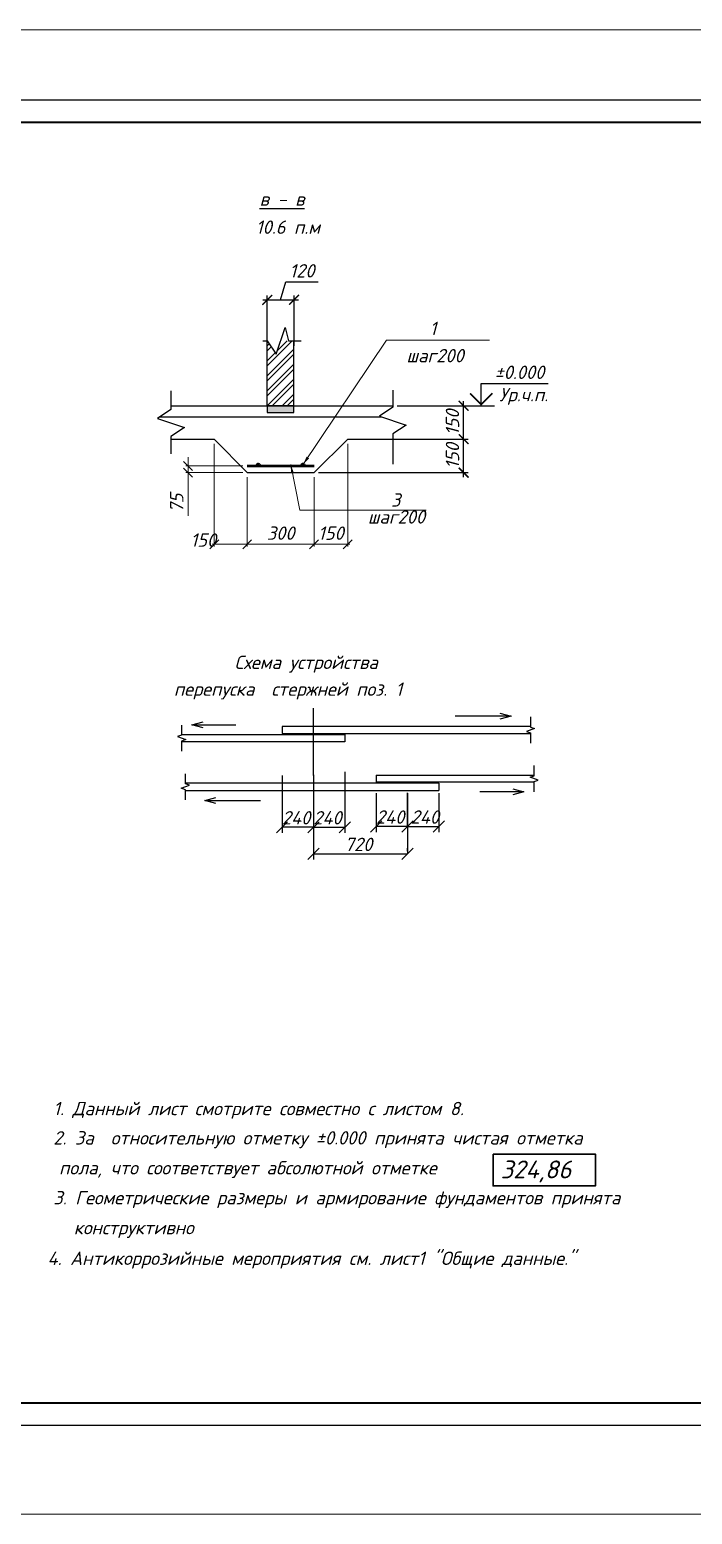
# Model space of a CAD drawing. Extents: x 108150 to 142535, y -18867 to -9422.
# Drawn here: x 135524 to 135672.6, y -16868.3 to -16535.5 of the extents above; entities that cross this region are included whole.
import ezdxf
from ezdxf.enums import TextEntityAlignment as Align

# ---------------------------------------------------------------- set-up
doc = ezdxf.new("R2010")
doc.units = 0
doc.header["$MEASUREMENT"] = 0
doc.header["$PDMODE"] = 32
doc.header["$PDSIZE"] = 0.6
doc.layers.add('Текст', color=2, linetype='Continuous', lineweight=15)
doc.styles.add('ГОСТ', font='isocpeur.ttf', dxfattribs={"oblique": 15, "height": 2.5})
doc.styles.add('ГОСТ -3', font='isocpeui.ttf', dxfattribs={"height": 3})
doc.styles.add('ГОСТ2.5', font='isocpeur.ttf', dxfattribs={"oblique": 15, "height": 2.5})
doc.styles.add('ГОСТ3', font='isocpeur.ttf', dxfattribs={"oblique": 15, "height": 3})
doc.dimstyles.new('20', dxfattribs={"dimtxt": 3.5, "dimasz": 2.2, "dimexe": 1, "dimexo": 1, "dimgap": 1, "dimtad": 1, "dimdec": 0, "dimlfac": 20, "dimtxsty": 'ГОСТ', "dimblk": 'ARCHTICK', "dimcen": 3, "dimdle": 1, "dimclrd": 256, "dimclre": 256, "dimclrt": 2, "dimadec": 0, "dimazin": 0, "dimtfac": 1, "dimtdec": 0, "dimtmove": 1, "dimatfit": 3, "dimfxl": 3, "dimlwd": -1, "dimlwe": -1, "dimarcsym": 0})
doc.dimstyles.new('FМ-10-3', dxfattribs={"dimtxt": 3, "dimasz": 2, "dimexe": 0.5, "dimexo": 1, "dimgap": 1, "dimtad": 1, "dimdec": 0, "dimlfac": 10, "dimdsep": 46, "dimtxsty": 'ГОСТ3', "dimblk": 'OBLIQUE', "dimcen": 2.5, "dimdle": 0.5, "dimclrd": 7, "dimclre": 7, "dimadec": 0, "dimazin": 0, "dimtfac": 1, "dimtdec": 0, "dimtmove": 0, "dimatfit": 3, "dimfxl": 1, "dimlwd": 15, "dimlwe": 15, "dimarcsym": 0})
doc.dimstyles.new('FМ20-3', dxfattribs={"dimtxt": 3, "dimasz": 2, "dimexe": 0.5, "dimexo": 1, "dimgap": 1, "dimtad": 1, "dimdec": 0, "dimlfac": 20, "dimdsep": 46, "dimtxsty": 'ГОСТ3', "dimblk": 'OBLIQUE', "dimcen": 5, "dimdle": 0.5, "dimclrd": 7, "dimclre": 7, "dimclrt": 7, "dimadec": 0, "dimazin": 0, "dimtfac": 1, "dimtdec": 0, "dimtmove": 0, "dimatfit": 3, "dimfxl": 1, "dimlwd": 15, "dimlwe": 15, "dimarcsym": 0})

# ---------------------------------------------------------------- blocks, each defined once
blk = doc.blocks.new('_Oblique')
at = {"color": 0, "linetype": 'ByBlock', "lineweight": -2}
blk.add_line((-0.5, -0.5), (0.5, 0.5), dxfattribs=at)
blk = doc.blocks.new('*D2853')
at = {"color": 7, "lineweight": 15, "transparency": 16777216}
for p, q in [((135571.81, -16633.33), (135559.04, -16633.33)), ((135559.54, -16633.33), (135559.54, -16631.33)), ((135559.54, -16633.33), (135559.54, -16634.83)), ((135571.81, -16634.83), (135559.04, -16634.83)), ((135559.54, -16634.83), (135559.54, -16644.5))]:
    blk.add_line(p, q, dxfattribs=at)
at = {"layer": 'Defpoints', "color": 0, "lineweight": 0, "transparency": 16777216}
for p in [(135572.81, -16633.33), (135559.54, -16634.83), (135572.81, -16634.83)]:
    blk.add_point(p, dxfattribs=at)
at = {"color": 7, "lineweight": 15, "transparency": 16777216, "xscale": 2, "yscale": 2, "zscale": 2}
for p, rotation in [((135559.54, -16633.33), 270), ((135559.54, -16634.83), 90)]:
    blk.add_blockref('_Oblique', p, dxfattribs=dict(at, rotation=rotation))
at = {"color": 0, "lineweight": 25, "transparency": 16777216, "insert": (135557.02, -16641.67), "char_height": 3, "attachment_point": 5, "rotation": 90, "style": 'ГОСТ -3'}
blk.add_mtext('75', dxfattribs=at)
blk = doc.blocks.new('_ArchTick')
at = {"color": 0, "linetype": 'ByBlock', "const_width": 0.15}
blk.add_lwpolyline([(-0.5, -0.5), (0.5, 0.5)], dxfattribs=at)
blk = doc.blocks.new('*D2949')
at = {"transparency": 16777216}
for p, q in [((135596.36, -16627.33), (135622.35, -16627.33)), ((135621.35, -16635.83), (135621.35, -16626.33)), ((135588.81, -16634.83), (135622.35, -16634.83))]:
    blk.add_line(p, q, dxfattribs=at)
at = {"layer": 'Defpoints', "color": 0, "lineweight": 0, "transparency": 16777216}
for p in [(135595.36, -16627.33), (135621.35, -16627.33), (135587.81, -16634.83)]:
    blk.add_point(p, dxfattribs=at)
at = {"transparency": 16777216, "xscale": 2.2, "yscale": 2.2, "zscale": 2.2}
for p, rotation in [((135621.35, -16627.33), 90), ((135621.35, -16634.83), 270)]:
    blk.add_blockref('_ArchTick', p, dxfattribs=dict(at, rotation=rotation))
at = {"color": 2, "lineweight": 25, "transparency": 16777216, "insert": (135618.85, -16631.08), "char_height": 3, "attachment_point": 5, "rotation": 90, "style": 'ГОСТ -3'}
blk.add_mtext('150', dxfattribs=at)
blk = doc.blocks.new('*D2950')
at = {"transparency": 16777216}
for p, q in [((135606.45, -16619.83), (135622.35, -16619.83)), ((135621.35, -16628.33), (135621.35, -16618.83)), ((135596.36, -16627.33), (135622.35, -16627.33))]:
    blk.add_line(p, q, dxfattribs=at)
at = {"layer": 'Defpoints', "color": 0, "lineweight": 0, "transparency": 16777216}
for p in [(135605.45, -16619.83), (135621.35, -16619.83), (135595.36, -16627.33)]:
    blk.add_point(p, dxfattribs=at)
at = {"transparency": 16777216, "xscale": 2.2, "yscale": 2.2, "zscale": 2.2}
for p, rotation in [((135621.35, -16619.83), 90), ((135621.35, -16627.33), 270)]:
    blk.add_blockref('_ArchTick', p, dxfattribs=dict(at, rotation=rotation))
at = {"color": 2, "lineweight": 25, "transparency": 16777216, "insert": (135618.85, -16623.58), "char_height": 3, "attachment_point": 5, "rotation": 90, "style": 'ГОСТ -3'}
blk.add_mtext('150', dxfattribs=at)
blk = doc.blocks.new('*D2951')
at = {"color": 7, "lineweight": 15, "transparency": 16777216}
for p, q in [((135565.43, -16628.33), (135565.43, -16651.39)), ((135572.81, -16635.83), (135572.81, -16651.39)), ((135564.93, -16650.89), (135573.31, -16650.89))]:
    blk.add_line(p, q, dxfattribs=at)
at = {"layer": 'Defpoints', "color": 0, "lineweight": 0, "transparency": 16777216}
for p in [(135565.43, -16627.33), (135572.81, -16634.83), (135572.81, -16650.89)]:
    blk.add_point(p, dxfattribs=at)
at = {"color": 7, "lineweight": 15, "transparency": 16777216, "xscale": 2, "yscale": 2, "zscale": 2, "rotation": 180}
blk.add_blockref('_Oblique', (135565.43, -16650.89), dxfattribs=at)
at = {"color": 7, "lineweight": 15, "transparency": 16777216, "xscale": 2, "yscale": 2, "zscale": 2}
blk.add_blockref('_Oblique', (135572.81, -16650.89), dxfattribs=at)
at = {"color": 7, "lineweight": 25, "transparency": 16777216, "insert": (135562.98, -16649.94), "char_height": 3, "attachment_point": 5, "style": 'ГОСТ -3'}
blk.add_mtext('150', dxfattribs=at)
blk = doc.blocks.new('*D2854')
at = {"color": 7, "lineweight": 15, "transparency": 16777216}
for p, q in [((135572.81, -16635.83), (135572.81, -16651.39)), ((135587.81, -16635.83), (135587.81, -16651.39)), ((135572.31, -16650.89), (135588.31, -16650.89))]:
    blk.add_line(p, q, dxfattribs=at)
at = {"layer": 'Defpoints', "color": 0, "lineweight": 0, "transparency": 16777216}
for p in [(135572.81, -16634.83), (135587.81, -16634.83), (135587.81, -16650.89)]:
    blk.add_point(p, dxfattribs=at)
at = {"color": 7, "lineweight": 15, "transparency": 16777216, "xscale": 2, "yscale": 2, "zscale": 2, "rotation": 180}
blk.add_blockref('_Oblique', (135572.81, -16650.89), dxfattribs=at)
at = {"color": 7, "lineweight": 15, "transparency": 16777216, "xscale": 2, "yscale": 2, "zscale": 2}
blk.add_blockref('_Oblique', (135587.81, -16650.89), dxfattribs=at)
at = {"color": 7, "lineweight": 25, "transparency": 16777216, "insert": (135580.31, -16648.39), "char_height": 3, "attachment_point": 5, "style": 'ГОСТ -3'}
blk.add_mtext('300', dxfattribs=at)
blk = doc.blocks.new('*D2952')
at = {"color": 7, "lineweight": 15, "transparency": 16777216}
for p, q in [((135595.36, -16628.33), (135595.36, -16651.39)), ((135587.81, -16635.83), (135587.81, -16651.39)), ((135587.31, -16650.89), (135595.86, -16650.89))]:
    blk.add_line(p, q, dxfattribs=at)
at = {"layer": 'Defpoints', "color": 0, "lineweight": 0, "transparency": 16777216}
for p in [(135595.36, -16627.33), (135587.81, -16634.83), (135595.36, -16650.89)]:
    blk.add_point(p, dxfattribs=at)
at = {"color": 7, "lineweight": 15, "transparency": 16777216, "xscale": 2, "yscale": 2, "zscale": 2, "rotation": 180}
blk.add_blockref('_Oblique', (135587.81, -16650.89), dxfattribs=at)
at = {"color": 7, "lineweight": 15, "transparency": 16777216, "xscale": 2, "yscale": 2, "zscale": 2}
blk.add_blockref('_Oblique', (135595.36, -16650.89), dxfattribs=at)
at = {"color": 7, "lineweight": 25, "transparency": 16777216, "insert": (135591.58, -16648.39), "char_height": 3, "attachment_point": 5, "style": 'ГОСТ -3'}
blk.add_mtext('150', dxfattribs=at)
blk = doc.blocks.new('*D2953')
at = {"transparency": 16777216}
for p, q in [((135580.31, -16596.08), (135581.51, -16592.08)), ((135581.51, -16592.08), (135588.7, -16592.08)), ((135576.31, -16596.08), (135584.31, -16596.08)), ((135577.31, -16606.37), (135577.31, -16595.08)), ((135583.31, -16606.37), (135583.31, -16595.08))]:
    blk.add_line(p, q, dxfattribs=at)
at = {"layer": 'Defpoints', "color": 0, "lineweight": 0, "transparency": 16777216}
for p in [(135583.31, -16596.08), (135577.31, -16607.37), (135583.31, -16607.37)]:
    blk.add_point(p, dxfattribs=at)
at = {"transparency": 16777216, "xscale": 2.2, "yscale": 2.2, "zscale": 2.2, "rotation": 180}
blk.add_blockref('_ArchTick', (135577.31, -16596.08), dxfattribs=at)
at = {"transparency": 16777216, "xscale": 2.2, "yscale": 2.2, "zscale": 2.2}
blk.add_blockref('_ArchTick', (135583.31, -16596.08), dxfattribs=at)
at = {"color": 2, "lineweight": 25, "transparency": 16777216, "insert": (135585.1, -16589.58), "char_height": 3, "attachment_point": 5, "style": 'ГОСТ -3'}
blk.add_mtext('120', dxfattribs=at)
blk = doc.blocks.new('_Open30')
at = {"color": 0, "linetype": 'ByBlock', "lineweight": -2}
for p, q in [((-1, 0.27), (0, 0)), ((0, 0), (-1, -0.27)), ((0, 0), (-1, 0))]:
    blk.add_line(p, q, dxfattribs=at)

msp = doc.modelspace()

# ---------------------------------------------------------------- hatches: boundary and pattern name
at = {"lineweight": 25}
h = msp.add_hatch(dxfattribs=at)
h.set_pattern_fill('ANSI32', scale=0.25, style=0)
h.set_pattern_definition([(45, (140930.5126, -10242.889), (-1.683798, 1.683798), []), (45, (140931.6351, -10242.889), (-1.683798, 1.683798), [])])
h.paths.add_polyline_path([(135583.3069, -16605.2735), (135580.3069, -16605.2735), (135579.3069, -16608.2735), (135577.3069, -16605.2735), (135577.3069, -16619.8299), (135583.3069, -16619.8299)])
h = msp.add_hatch(color=7, dxfattribs=at)
h.set_gradient(color1=(173, 173, 173), color2=(84, 84, 84), one_color=1, tint=0.33)
h.paths.add_polyline_path([(135583.3069, -16621.3299), (135583.3069, -16619.8299), (135577.3069, -16619.8299), (135577.3069, -16621.3299)])

# ---------------------------------------------------------------- linework, layer by layer
at = {"color": 7, "lineweight": 25}
for p, q in [((135577.3069, -16619.8299, -754.4947), (135577.3069, -16605.2735, -754.4947)), ((135583.3069, -16619.8299, -754.4947), (135583.3069, -16605.2735, -754.4947)), ((135555.7224, -16619.8299, -754.4947), (135605.4492, -16619.8299, -754.4947)), ((135608.9492, -16619.8299, -754.4947), (135627.784, -16619.8299, -754.4947)), ((135620.8666, -16619.8299, -754.4947), (135628.2892, -16619.8299, -754.4947)), ((135553.2602, -16622.3299, -754.4947), (135602.9585, -16622.3299, -754.4947)), ((135555.7224, -16627.3299, -754.4947), (135565.4262, -16627.3299, -754.4947)), ((135572.8069, -16634.8299, -754.4947), (135565.4262, -16627.3299, -754.4947)), ((135587.8069, -16634.8299, -754.4947), (135595.3592, -16627.3299, -754.4947)), ((135595.3592, -16627.3299, -754.4947), (135605.4492, -16627.3299, -754.4947)), ((135572.8069, -16634.8299, -754.4947), (135587.8069, -16634.8299, -754.4947)), ((135587.6676, -16714.1242, -754.4947), (135587.6676, -16720.3232, -754.4947)), ((135608.7566, -16714.155, -754.4947), (135608.7566, -16720.2912, -754.4947))]:
    msp.add_line(p, q, dxfattribs=at)
at = {"color": 7, "lineweight": 15}
msp.add_line((135604.0242, -16605.0989, -754.4947), (135627.183, -16605.0989, -754.4947), dxfattribs=at)
at = {"color": 7, "lineweight": 50}
msp.add_line((135572.8069, -16633.3299, -754.4947), (135587.8069, -16633.3299, -754.4947), dxfattribs=at)
at = {"color": 7}
for p, q in [((135587.6629, -16702.7105, -754.4947), (135587.6629, -16687.5942, -754.4947)), ((135558.107, -16693.5267, -754.4947), (135594.6941, -16693.5267, -754.4947)), ((135580.6316, -16691.7156, -754.4947), (135580.6316, -16693.3354, -754.4947)), ((135636.3326, -16691.7156, -754.4947), (135580.6316, -16691.7156, -754.4947)), ((135580.6316, -16693.3354, -754.4947), (135636.3326, -16693.3354, -754.4947)), ((135594.6941, -16693.5267, -754.4947), (135594.6941, -16695.1465, -754.4947)), ((135594.6941, -16695.1465, -754.4947), (135558.107, -16695.1465, -754.4947)), ((135580.6316, -16702.7338, -754.4947), (135580.6316, -16715.5752, -754.4947)), ((135587.6676, -16702.5544, -754.4947), (135587.6676, -16715.5752, -754.4947)), ((135587.6676, -16702.5544, -754.4947), (135587.6676, -16715.5752, -754.4947)), ((135594.6941, -16701.901, -754.4947), (135594.6941, -16715.5752, -754.4947)), ((135601.7254, -16702.6166, -754.4947), (135637.1649, -16702.6166, -754.4947)), ((135601.7254, -16702.6166, -754.4947), (135601.7254, -16704.2364, -754.4947)), ((135615.7879, -16704.4277, -754.4947), (135558.9394, -16704.4277, -754.4947)), ((135558.9394, -16706.0475, -754.4947), (135615.7879, -16706.0475, -754.4947)), ((135637.1649, -16704.2364, -754.4947), (135601.7254, -16704.2364, -754.4947)), ((135601.7254, -16706.6725, -754.4947), (135601.7254, -16715.405, -754.4947)), ((135608.7566, -16714.155, -754.4947), (135608.7566, -16706.5968, -754.4947)), ((135608.7566, -16706.6725, -754.4947), (135608.7566, -16715.405, -754.4947)), ((135608.7566, -16706.6725, -754.4947), (135608.7566, -16715.405, -754.4947)), ((135615.7879, -16704.4277, -754.4947), (135615.7879, -16706.0475, -754.4947)), ((135615.7879, -16706.6725, -754.4947), (135615.7879, -16715.405, -754.4947)), ((135587.6676, -16714.3252, -754.4947), (135580.6316, -16714.3252, -754.4947)), ((135587.6676, -16714.3252, -754.4947), (135594.6941, -16714.3252, -754.4947)), ((135608.7566, -16714.155, -754.4947), (135601.7254, -16714.155, -754.4947)), ((135608.7566, -16714.155, -754.4947), (135615.7879, -16714.155, -754.4947)), ((135587.6676, -16720.21, -754.4947), (135587.6676, -16721.5412, -754.4947)), ((135587.6676, -16720.2912, -754.4947), (135608.7566, -16720.2912, -754.4947)), ((135608.7566, -16719.6662, -754.4947), (135608.7566, -16719.0412, -754.4947))]:
    msp.add_line(p, q, dxfattribs=at)
at = {"color": 7, "linetype": 'Continuous'}
for p, q in [((135636.3326, -16689.6, -754.4947), (135636.3326, -16691.8628, -754.4947)), ((135636.3326, -16689.6, -754.4947), (135636.3326, -16691.8628, -754.4947)), ((135558.107, -16693.6739, -754.4947), (135557.2015, -16694.0035, -754.4947)), ((135558.107, -16691.4111, -754.4947), (135558.107, -16693.6739, -754.4947)), ((135637.2381, -16692.1924, -754.4947), (135635.427, -16692.8516, -754.4947)), ((135637.2381, -16692.1924, -754.4947), (135635.427, -16692.8516, -754.4947)), ((135635.427, -16692.8516, -754.4947), (135636.3326, -16693.1812, -754.4947)), ((135635.427, -16692.8516, -754.4947), (135636.3326, -16693.1812, -754.4947)), ((135636.3326, -16691.8628, -754.4947), (135637.2381, -16692.1924, -754.4947)), ((135636.3326, -16691.8628, -754.4947), (135637.2381, -16692.1924, -754.4947)), ((135636.3326, -16693.1812, -754.4947), (135636.3326, -16695.444, -754.4947)), ((135636.3326, -16693.1812, -754.4947), (135636.3326, -16695.444, -754.4947)), ((135557.2015, -16694.0035, -754.4947), (135559.0126, -16694.6627, -754.4947)), ((135559.0126, -16694.6627, -754.4947), (135558.107, -16694.9923, -754.4947)), ((135558.107, -16694.9923, -754.4947), (135558.107, -16697.2551, -754.4947)), ((135637.1649, -16702.7708, -754.4947), (135637.1649, -16700.508, -754.4947)), ((135637.1649, -16702.7708, -754.4947), (135637.1649, -16700.508, -754.4947)), ((135558.9394, -16704.5819, -754.4947), (135558.9394, -16702.3191, -754.4947)), ((135636.2594, -16703.1004, -754.4947), (135637.1649, -16702.7708, -754.4947)), ((135636.2594, -16703.1004, -754.4947), (135637.1649, -16702.7708, -754.4947)), ((135638.0705, -16703.7596, -754.4947), (135636.2594, -16703.1004, -754.4947)), ((135638.0705, -16703.7596, -754.4947), (135636.2594, -16703.1004, -754.4947)), ((135637.1649, -16704.0892, -754.4947), (135638.0705, -16703.7596, -754.4947)), ((135637.1649, -16704.0892, -754.4947), (135638.0705, -16703.7596, -754.4947)), ((135558.0338, -16705.5707, -754.4947), (135559.8449, -16704.9115, -754.4947)), ((135558.9394, -16705.9002, -754.4947), (135558.0338, -16705.5707, -754.4947)), ((135559.8449, -16704.9115, -754.4947), (135558.9394, -16704.5819, -754.4947)), ((135558.9394, -16708.1631, -754.4947), (135558.9394, -16705.9002, -754.4947)), ((135637.1649, -16706.352, -754.4947), (135637.1649, -16704.0892, -754.4947)), ((135637.1649, -16706.352, -754.4947), (135637.1649, -16704.0892, -754.4947))]:
    msp.add_line(p, q, dxfattribs=at)
at = {"color": 1, "linetype": 'Continuous', "lineweight": 0}
msp.add_lwpolyline([(135221.1868, -16535.5269), (135882.013, -16535.5269), (135882.013, -16868.3403), (135221.1868, -16868.3403)], close=True, dxfattribs=at)
at = {"color": 0, "lineweight": -3, "elevation": -754.4947}
msp.add_lwpolyline([(135236.3475, -16848.334), (135866.3475, -16848.334), (135866.3475, -16551.334), (135236.3475, -16551.334)], close=True, dxfattribs=at)
at = {"color": 7, "lineweight": 40, "elevation": -754.4947}
msp.add_lwpolyline([(135256.3475, -16843.334), (135861.3475, -16843.334), (135861.3475, -16556.334), (135256.3475, -16556.334)], close=True, dxfattribs=at)
at = {"color": 7, "lineweight": 25}
for points in [[(135576.3069, -16605.2735), (135577.3069, -16605.2735), (135579.3069, -16608.2735), (135581.3069, -16602.2735), (135582.0541, -16605.2735), (135584.9388, -16605.2735)], [(135555.7224, -16616.4691), (135555.7224, -16620.6885), (135552.7224, -16622.6885), (135558.7224, -16624.6885), (135555.7224, -16626.6885), (135555.7224, -16630.5756)], [(135605.4492, -16616.3099), (135605.4492, -16620.1601), (135602.4492, -16622.1601), (135608.4492, -16624.1601), (135605.4492, -16626.1601), (135605.4492, -16632.9153)]]:
    msp.add_lwpolyline(points, dxfattribs=at)
at = {"color": 7, "lineweight": 25, "const_width": 0.4, "elevation": -754.4947}
msp.add_lwpolyline([(135622.7892, -16617.0471), (135625.2892, -16619.5471), (135627.7892, -16617.0471)], dxfattribs=at)
at = {"color": 7, "lineweight": 25, "elevation": -754.4947}
msp.add_lwpolyline([(135625.2892, -16619.8299), (135625.2892, -16614.8299), (135640.3006, -16614.8299)], dxfattribs=at)
msp.add_lwpolyline([(135577.3069, -16621.3299), (135583.3069, -16621.3299), (135583.3069, -16619.8299), (135577.3069, -16619.8299)], close=True, dxfattribs=at)
at = {"color": 7, "elevation": -754.4947}
for points in [[(135629.4936, -16689.4303), (135619.4802, -16689.4303)], [(135562.9206, -16691.3803), (135570.2936, -16691.3803)], [(135632.3514, -16706.3827), (135624.9783, -16706.3827)], [(135565.7783, -16708.3327), (135575.7918, -16708.3327)]]:
    msp.add_lwpolyline(points, dxfattribs=at)
at = {"color": 7, "lineweight": 30, "ltscale": 0.1, "elevation": -754.4947}
msp.add_lwpolyline([(135627.971, -16787.5719), (135650.9166, -16787.5719), (135650.9166, -16794.739), (135627.971, -16794.739)], close=True, dxfattribs=at)
at = {"color": 7, "lineweight": 50}
for centre in [(135575.3069, -16633.0736, -754.4947), (135585.3069, -16633.0736, -754.4947)]:
    msp.add_circle(centre, 0.25, dxfattribs=at)

# ---------------------------------------------------------------- block references
at = {"color": 7, "xscale": 2.5, "yscale": 2.5, "zscale": 2.5}
for name, p in [('_Open30', (135631.9936, -16689.4303, -754.4947)), ('_Open30', (135634.8514, -16706.3827, -754.4947)), ('_Oblique', (135587.6676, -16714.3252, -754.4947)), ('_Oblique', (135594.6941, -16714.3252, -754.4947)), ('_Oblique', (135608.7566, -16714.155, -754.4947)), ('_Oblique', (135615.7879, -16714.155, -754.4947)), ('_Oblique', (135608.7566, -16720.2912, -754.4947))]:
    msp.add_blockref(name, p, dxfattribs=at)
at = {"color": 7, "xscale": 2.5, "yscale": 2.5, "zscale": 2.5, "rotation": 180}
for name, p in [('_Open30', (135560.4206, -16691.3803, -754.4947)), ('_Open30', (135563.2783, -16708.3327, -754.4947)), ('_Oblique', (135580.6316, -16714.3252, -754.4947)), ('_Oblique', (135587.6676, -16714.3252, -754.4947)), ('_Oblique', (135601.7254, -16714.155, -754.4947)), ('_Oblique', (135608.7566, -16714.155, -754.4947)), ('_Oblique', (135587.6676, -16720.2912, -754.4947))]:
    msp.add_blockref(name, p, dxfattribs=at)

# ---------------------------------------------------------------- texts
at = {"color": 7, "lineweight": 25, "style": 'ГОСТ -3'}
msp.add_text('%%Uв - в', height=3, dxfattribs=at).set_placement((135580.6253, -16575.0056, -754.4947), align=Align.CENTER)
for s, p in [('10.6 п.м', (135574.7641, -16581.2979, -754.4947)), ('%%P0.000', (135628.2892, -16613.8299, -754.4947)), ('Схема устройства', (135569.9741, -16678.8436, -754.4947)), ('перепуска  стержней поз. 1', (135556.368, -16684.8557, -754.4947)), ('240', (135601.6891, -16713.53, -754.4947)), ('240', (135609.4779, -16713.53, -754.4947)), ('240', (135580.5977, -16713.7002, -754.4947)), ('240', (135587.6289, -16713.7002, -754.4947)), ('720', (135594.6602, -16719.6662, -754.4947)), ('1. Данный лист смотрите совместно с листом 8.', (135529.3251, -16778.8756, -754.4947)), ('2. За  относительную отметку %%P0.000 принята чистая отметка', (135529.3251, -16785.4487, -754.4947)), ('пола, что соответствует абсолютной отметке  ', (135530.6141, -16792.1569, -754.4947)), ('3. Геометрические размеры и армирование фундаментов принята ', (135529.3251, -16798.8651, -754.4947)), ('конструктивно', (135533.9178, -16805.5733, -754.4947)), ('4. Антикоррозийные мероприятия см. лист1 "Общие данные."', (135528.0449, -16812.4414, -754.4947))]:
    msp.add_text(s, height=3, dxfattribs=at).set_placement(p)
at = {"color": 7, "lineweight": -3, "style": 'ГОСТ -3'}
for s, p in [('1', (135613.7278, -16603.9924, -754.4947)), ('шаг200', (135608.5327, -16610.1007, -754.4947)), ('3', (135605.0629, -16642.4499, -754.4947)), ('шаг200', (135599.8678, -16646.2499, -754.4947))]:
    msp.add_text(s, height=3, dxfattribs=at).set_placement(p)
at = {"color": 7, "lineweight": 15, "style": 'ГОСТ -3'}
msp.add_text('Ур.ч.п.', height=3, dxfattribs=at).set_placement((135640.3006, -16615.8299, -754.4947), align=Align.TOP_RIGHT)
at = {"layer": 'Текст', "color": 2, "insert": (135629.6474, -16789.0248, -754.4947), "char_height": 4, "width": 28.649284, "attachment_point": 1, "style": 'ГОСТ2.5'}
msp.add_mtext('324,86', dxfattribs=at)

# ---------------------------------------------------------------- dimensions: what is measured, and where the dimension line sits
at = {"color": 7, "lineweight": 25}
dim = msp.add_linear_dim(base=(135583.3069, -16596.0824, -754.4947), p1=(135577.3069, -16607.3691, -754.4947), p2=(135583.3069, -16607.3691, -754.4947), dimstyle='20', override={"dimscale": 1, "dimtxsty": 'ГОСТ -3'}, dxfattribs=at)
dim.commit()
dim.dimension.update_dxf_attribs({"geometry": '*D2953', "text_midpoint": (135582.5069, -16589.5824, -754.4947)})
for base, p1, p2, override, picture, middle in [((135621.349, -16619.8299, -754.4947), (135595.3592, -16627.3299, -754.4947), (135605.4492, -16619.8299, -754.4947), {"dimscale": 1, "dimtxsty": 'ГОСТ -3', "dimtmove": 1}, '*D2950', (135621.349, -16623.5799, -754.4947)), ((135621.349, -16627.3299, -754.4947), (135587.8069, -16634.8299, -754.4947), (135595.3592, -16627.3299, -754.4947), {"dimscale": 1, "dimtxsty": 'ГОСТ -3'}, '*D2949', (135621.349, -16631.0799, -754.4947))]:
    dim = msp.add_linear_dim(base=base, p1=p1, p2=p2, angle=90, dimstyle='20', override=override, dxfattribs=at)
    dim.commit()
    dim.dimension.update_dxf_attribs({"geometry": picture, "text_midpoint": middle, "dimtype": 160})
for base, p1, p2, picture, middle in [((135572.8069, -16650.8933, -754.4947), (135565.4262, -16627.3299, -754.4947), (135572.8069, -16634.8299, -754.4947), '*D2951', (135562.9753, -16652.4398, -754.4947)), ((135595.3592, -16650.8933, -754.4947), (135587.8069, -16634.8299, -754.4947), (135595.3592, -16627.3299, -754.4947), '*D2952', (135591.5831, -16650.8933, -754.4947))]:
    dim = msp.add_linear_dim(base=base, p1=p1, p2=p2, text='150', dimstyle='FМ20-3', override={"dimtxsty": 'ГОСТ -3', "dimtmove": 1}, dxfattribs=at)
    dim.commit()
    dim.dimension.update_dxf_attribs({"geometry": picture, "text_midpoint": middle, "dimtype": 160})
dim = msp.add_linear_dim(base=(135559.5408, -16634.8299, -754.4947), p1=(135572.8069, -16633.3299, -754.4947), p2=(135572.8069, -16634.8299, -754.4947), angle=90, text='75', dimstyle='FМ-10-3', override={"dimtxsty": 'ГОСТ -3'}, dxfattribs=at)
dim.commit()
dim.dimension.update_dxf_attribs({"geometry": '*D2853', "text_midpoint": (135557.0215, -16641.6674, -754.4947)})
dim = msp.add_linear_dim(base=(135587.8069, -16650.8933, -754.4947), p1=(135572.8069, -16634.8299, -754.4947), p2=(135587.8069, -16634.8299, -754.4947), text='300', dimstyle='FМ20-3', override={"dimtxsty": 'ГОСТ -3', "dimtmove": 1}, dxfattribs=at)
dim.commit()
dim.dimension.update_dxf_attribs({"geometry": '*D2854', "text_midpoint": (135580.3069, -16648.3933, -754.4947)})

# ---------------------------------------------------------------- leaders
for points in [[(135585.3069, -16633.0736, -754.4947), (135604.0242, -16605.0989, -754.4947)], [(135582.5692, -16632.9823, -754.4947), (135584.5797, -16643.2087, -754.4947), (135612.9599, -16643.2087, -754.4947)]]:
    msp.add_leader(points, dimstyle='FМ20-3', override={"dimgap": 1, "dimtad": 0, "dimtxsty": 'ГОСТ -3'}, dxfattribs=at)

doc.saveas('drawing.dxf')
